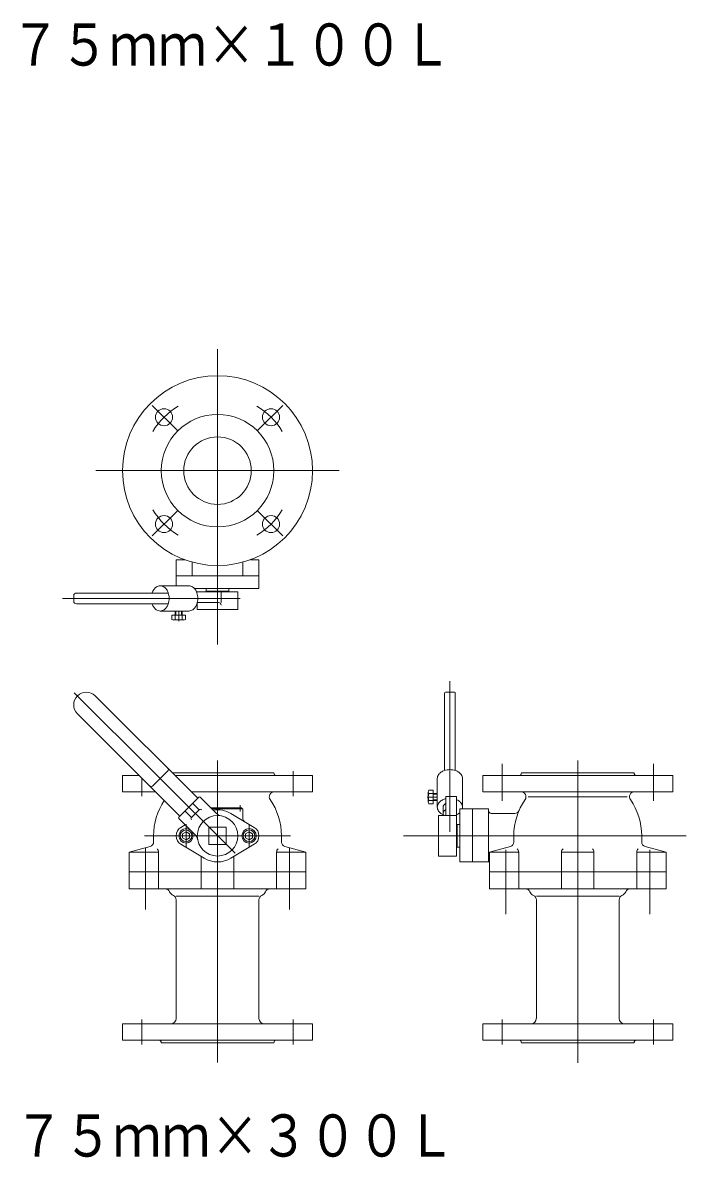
# Model space of a CAD drawing. Units: millimetres at full size, sheet at 1:20; details may follow other scales. Extents: x -5803 to 5817, y -3160 to 3160.
# Drawn here: x 2280 to 3017, y 639 to 1900 of the extents above; entities that cross this region are included whole.
import ezdxf
from ezdxf.enums import TextEntityAlignment as Align

# ---------------------------------------------------------------- set-up
doc = ezdxf.new("R2010")
doc.units = ezdxf.units.MM
doc.header["$LTSCALE"] = 20
doc.layers.add('0-7_TEMP01', color=3, linetype='Continuous', lineweight=18)
doc.layers.add('1-3_補修弁', color=7, linetype='Continuous', lineweight=9)
doc.styles.add('ＭＳ ゴシック', font='')
doc.styles.get('ＭＳ ゴシック').set_extended_font_data('MS Gothic')

msp = doc.modelspace()

# ---------------------------------------------------------------- linework, layer by layer
at = {"layer": '0-7_TEMP01'}
for p, q in [((2496.32, 1209.2), (2496.32, 1537.74)), ((2423.9, 1475), (2451.78, 1447.13)), ((2568.72, 1475), (2540.85, 1447.13)), ((2361.16, 1402.6), (2631.47, 1402.6)), ((2423.9, 1330.19), (2451.78, 1358.06)), ((2568.72, 1330.19), (2540.85, 1358.06)), ((2324.17, 1260.6), (2521.61, 1260.6)), ((2453.18, 1235.23), (2453.18, 1246.6)), ((2754.32, 1001.27), (2754.32, 1168.45)), ((2515.76, 977.26), (2337.22, 1155.81)), ((2496.32, 744.7), (2496.32, 1080.6)), ((2812.31, 1035.71), (2812.31, 1076.71)), ((2896.31, 1080.6), (2896.31, 744.21)), ((2980.32, 1076.71), (2980.32, 1035.71)), ((2412.31, 1060.91), (2412.31, 1040.71)), ((2580.32, 1068.71), (2580.32, 1040.71)), ((2728.95, 1039.85), (2740.32, 1039.85)), ((2461.32, 1009.71), (2461.32, 983.71)), ((2531.32, 983.71), (2531.32, 1009.71)), ((2577.31, 996.71), (2415.32, 996.71)), ((3016.82, 996.71), (2702.92, 996.71)), ((2416.32, 914.71), (2416.32, 983.71)), ((2576.32, 914.71), (2576.32, 983.71)), ((2816.32, 909.71), (2816.32, 981.01)), ((2976.32, 909.71), (2976.32, 981.01)), ((2412.31, 764.71), (2412.31, 792.71)), ((2580.32, 764.71), (2580.32, 792.71)), ((2812.31, 764.71), (2812.31, 792.71)), ((2980.32, 764.71), (2980.32, 792.71))]:
    msp.add_line(p, q, dxfattribs=at)
for start, end in [(121.226, 148.774), (31.226, 58.774), (211.226, 238.774), (301.226, 328.774)]:
    msp.add_arc((2496.32, 1402.6), 84, start, end, dxfattribs=at)
at = {"layer": '1-3_補修弁'}
for p, q in [((2459.86, 1303.6), (2450.32, 1303.6)), ((2450.32, 1303.6), (2450.32, 1274.6)), ((2468.32, 1300.88), (2468.32, 1285.6)), ((2524.32, 1300.88), (2524.32, 1285.6)), ((2542.31, 1303.6), (2532.78, 1303.6)), ((2542.31, 1271.6), (2542.31, 1303.6)), ((2464.49, 1274.6), (2432.68, 1274.6)), ((2542.31, 1285.6), (2450.32, 1285.6)), ((2336.65, 1263.6), (2336.65, 1257.6)), ((2339.65, 1266.6), (2441.62, 1266.6)), ((2470.62, 1271.6), (2542.31, 1271.6)), ((2472.86, 1268.09), (2518.82, 1268.09)), ((2483.82, 1268.6), (2508.82, 1268.6)), ((2500.38, 1268.09), (2500.38, 1256.1)), ((2508.82, 1268.6), (2508.32, 1268.09)), ((2508.82, 1268.6), (2508.82, 1271.6)), ((2518.82, 1268.09), (2518.82, 1248.1)), ((2339.65, 1254.59), (2441.62, 1254.59)), ((2473.82, 1248.1), (2473.82, 1255.88)), ((2497.38, 1256.1), (2473.87, 1256.1)), ((2432.68, 1246.6), (2464.49, 1246.6)), ((2445.68, 1242.09), (2460.69, 1242.09)), ((2445.68, 1237.19), (2445.68, 1242.09)), ((2447.56, 1236.6), (2458.8, 1236.6)), ((2449.18, 1246.6), (2449.18, 1242.09)), ((2449.43, 1237.17), (2449.43, 1242.09)), ((2450.18, 1242.09), (2450.18, 1246.6)), ((2456.18, 1242.09), (2456.18, 1246.6)), ((2456.93, 1237.17), (2456.93, 1242.09)), ((2457.18, 1242.09), (2457.18, 1246.6)), ((2460.69, 1242.09), (2460.69, 1237.19)), ((2518.82, 1248.1), (2473.82, 1248.1)), ((2474.39, 1038.43), (2360.55, 1152.28)), ((2748.32, 1155.38), (2748.32, 1069.29)), ((2759.32, 1156.38), (2749.32, 1156.38)), ((2760.32, 1155.38), (2760.32, 1069.29)), ((2454.6, 1018.63), (2340.75, 1132.47)), ((2390.82, 1063.71), (2409.52, 1063.71)), ((2390.82, 1063.71), (2390.82, 1045.71)), ((2441.16, 1068.84), (2424.19, 1051.87)), ((2558.82, 1066.71), (2446.12, 1066.71)), ((2449.12, 1063.71), (2601.81, 1063.71)), ((2601.81, 1063.71), (2601.81, 1045.71)), ((2740.32, 1028.53), (2740.32, 1060.35)), ((2768.32, 1028.53), (2768.32, 1060.35)), ((2790.82, 1063.71), (3001.81, 1063.71)), ((2790.82, 1045.71), (2790.82, 1063.71)), ((2833.81, 1066.71), (2958.81, 1066.71)), ((3001.81, 1063.71), (3001.81, 1045.71)), ((2730.91, 1047.35), (2735.82, 1047.35)), ((2735.82, 1047.35), (2735.82, 1032.34)), ((2390.82, 1045.71), (2427.51, 1045.71)), ((2453.36, 1017.39), (2475.63, 1039.67)), ((2467.11, 1045.71), (2601.81, 1045.71)), ((2477.05, 1039.67), (2495.1, 1021.61)), ((2730.32, 1045.47), (2730.32, 1034.22)), ((2730.89, 1043.6), (2735.82, 1043.6)), ((2730.89, 1036.1), (2735.82, 1036.1)), ((2740.32, 1043.85), (2735.82, 1043.85)), ((2735.82, 1042.85), (2740.32, 1042.85)), ((2735.82, 1036.84), (2740.32, 1036.84)), ((2735.82, 1035.84), (2740.32, 1035.84)), ((2761.82, 1040.38), (2749.81, 1040.38)), ((2749.81, 1019.21), (2749.81, 1040.38)), ((2761.82, 1040.38), (2761.82, 974.21)), ((3001.81, 1045.71), (2790.82, 1045.71)), ((2841.32, 1040.13), (2951.32, 1040.13)), ((2460.25, 1024.29), (2467.32, 1017.22)), ((2489, 1027.71), (2523.31, 1027.71)), ((2524.32, 1026.71), (2490, 1026.71)), ((2511.23, 1021.59), (2536.97, 1006.15)), ((2521.32, 1023.71), (2521.32, 1030.71)), ((2523.31, 1027.71), (2523.31, 1026.71)), ((2524.32, 1015.44), (2524.32, 1026.71)), ((2735.82, 1032.34), (2730.91, 1032.34)), ((2746.82, 1028.53), (2746.82, 1021.61)), ((2765.32, 1026.71), (2797.31, 1026.71)), ((2765.32, 1026.71), (2765.32, 967.71)), ((2779.32, 967.71), (2779.32, 1026.71)), ((2797.31, 967.71), (2797.31, 1026.71)), ((2800.32, 1021.71), (2826.49, 1021.71)), ((2453.36, 1015.98), (2471.42, 997.92)), ((2460.36, 1008.97), (2455.66, 1006.15)), ((2741.82, 1019.21), (2741.82, 974.21)), ((2761.82, 1019.21), (2741.82, 1019.21)), ((2762.31, 1009.21), (2762.31, 984.21)), ((2425.32, 989.78), (2425.32, 996.71)), ((2457.31, 994.41), (2457.31, 999.02)), ((2465.32, 999.02), (2465.32, 994.41)), ((2486.82, 987.21), (2486.82, 1006.21)), ((2486.82, 1006.21), (2505.82, 1006.21)), ((2505.82, 1006.21), (2505.82, 987.21)), ((2527.32, 994.41), (2527.32, 999.02)), ((2535.32, 999.02), (2535.32, 994.41)), ((2567.31, 989.78), (2567.31, 996.71)), ((2825.32, 989.78), (2825.32, 996.71)), ((2967.31, 989.78), (2967.31, 996.71)), ((2455.66, 987.28), (2481.4, 971.84)), ((2461.32, 992.09), (2457.31, 994.41)), ((2465.32, 994.41), (2461.32, 992.09)), ((2505.82, 987.21), (2486.82, 987.21)), ((2536.97, 987.28), (2511.23, 971.84)), ((2531.32, 992.09), (2527.32, 994.41)), ((2535.32, 994.41), (2531.32, 992.09)), ((2571.02, 984.96), (2594.31, 978.71)), ((2762.31, 984.21), (2761.82, 984.71)), ((2762.31, 984.21), (2765.32, 984.21)), ((2971.02, 984.96), (2994.31, 978.71)), ((2430.74, 978.71), (2398.31, 978.71)), ((2430.74, 978.71), (2430.74, 937.71)), ((2478.32, 937.71), (2478.32, 973.69)), ((2514.31, 937.71), (2514.31, 973.69)), ((2594.31, 978.71), (2561.88, 978.71)), ((2561.88, 978.71), (2561.88, 937.71)), ((2594.31, 978.71), (2594.31, 937.71)), ((2741.82, 974.21), (2761.82, 974.21)), ((2798.32, 978.71), (2798.32, 937.71)), ((2830.74, 978.71), (2830.74, 937.71)), ((2878.32, 978.71), (2914.31, 978.71)), ((2878.32, 937.71), (2878.32, 978.71)), ((2914.31, 937.71), (2914.31, 978.71)), ((2961.88, 978.71), (2994.31, 978.71)), ((2961.88, 978.71), (2961.88, 937.71)), ((2994.31, 937.71), (2994.31, 978.71)), ((2765.32, 967.71), (2798.32, 967.71)), ((2594.31, 956.71), (2398.31, 956.71)), ((2798.32, 956.71), (2994.31, 956.71)), ((2594.31, 937.71), (2398.31, 937.71)), ((2994.31, 937.71), (2798.32, 937.71)), ((2450.32, 929.71), (2542.31, 929.71)), ((2450.32, 793.71), (2450.32, 925.71)), ((2542.31, 793.71), (2542.31, 925.71)), ((2850.32, 929.71), (2942.31, 929.71)), ((2850.32, 793.71), (2850.32, 925.71)), ((2942.31, 793.71), (2942.31, 925.71)), ((2390.82, 787.71), (2601.81, 787.71)), ((2390.82, 769.71), (2390.82, 787.71)), ((2601.81, 787.71), (2601.81, 769.71)), ((2790.82, 787.71), (3001.81, 787.71)), ((2790.82, 769.71), (2790.82, 787.71)), ((3001.81, 787.71), (3001.81, 769.71)), ((2601.81, 769.71), (2390.82, 769.71)), ((3001.81, 769.71), (2790.82, 769.71)), ((2558.82, 766.71), (2433.82, 766.71)), ((2958.81, 766.71), (2833.81, 766.71))]:
    msp.add_line(p, q, dxfattribs=at)
for points in [[(2484.32, 1268.09), (2483.82, 1268.6), (2483.82, 1271.6)], [(2468.73, 1032.78), (2475.81, 1025.7), (2467.32, 1017.22)], [(2761.82, 1008.71), (2762.31, 1009.21), (2765.32, 1009.21)], [(2457.31, 999.02), (2461.32, 1001.33), (2465.32, 999.02)], [(2527.32, 999.02), (2531.32, 1001.33), (2535.32, 999.02)], [(2421.61, 984.96), (2398.31, 978.71), (2398.31, 937.71)], [(2821.61, 984.96), (2798.32, 978.71), (2830.74, 978.71)]]:
    msp.add_lwpolyline(points, dxfattribs=at)
for centre, radius in [((2496.32, 1402.6), 105.5), ((2436.91, 1461.99), 9.5), ((2496.32, 1402.6), 62.5), ((2555.71, 1461.99), 9.5), ((2496.32, 1402.6), 37.5), ((2436.91, 1343.2), 9.5), ((2555.71, 1343.2), 9.5), ((2496.32, 996.71), 22.5), ((2461.32, 996.71), 8), ((2461.32, 996.71), 6.5), ((2531.32, 996.71), 8), ((2531.32, 996.71), 6.5)]:
    msp.add_circle(centre, radius, dxfattribs=at)
for centre, radius, start, end in [((2432.76, 1266.95), 7.64, 90.69337, 126.22988), ((2432.58, 1266.95), 7.64, 53.77012, 89.30663), ((2464.4, 1266.95), 7.64, 53.77012, 89.30663), ((2339.65, 1263.6), 3, 90, 180), ((2424.54, 1266.46), 0.82, 151.32882, 170.65982), ((2437.92, 1261.96), 14.93, 145.13203, 160.85632), ((2434.63, 1264.28), 10.9, 125.84361, 145.25198), ((2430.72, 1264.28), 10.9, 34.74801, 54.15638), ((2427.42, 1261.96), 14.93, 19.1437, 34.86798), ((2423.67, 1260.66), 18.91, 359.81123, 19.14223), ((2462.54, 1264.28), 10.9, 34.74801, 54.15638), ((2459.24, 1261.96), 14.93, 19.1437, 34.86798), ((2455.49, 1260.66), 18.91, 359.81123, 19.14223), ((2339.65, 1257.6), 3, 180, 270), ((2433.17, 1257.7), 9.94, 198.21001, 199.80121), ((2437.92, 1259.23), 14.93, 199.14369, 214.86798), ((2434.63, 1256.91), 10.9, 214.74801, 234.15638), ((2430.72, 1256.91), 10.9, 305.84364, 325.252), ((2427.42, 1259.23), 14.93, 325.13201, 340.8563), ((2423.67, 1260.54), 18.91, 340.85777, 0.18877), ((2462.54, 1256.91), 10.9, 305.84364, 325.252), ((2459.24, 1259.23), 14.93, 325.13201, 340.8563), ((2455.49, 1260.54), 18.91, 340.85777, 0.18877), ((2497.38, 1253.1), 3, 0, 90), ((2432.76, 1254.24), 7.64, 233.77013, 269.30664), ((2432.58, 1254.24), 7.64, 270.69336, 306.22986), ((2447.56, 1239.88), 3.29, 234.992, 304.565), ((2453.18, 1249.01), 12.42, 252.412, 287.588), ((2458.8, 1239.88), 3.29, 235.435, 305.008), ((2464.4, 1254.24), 7.64, 270.69336, 306.22986), ((2350.65, 1142.38), 14, 45, 225), ((2749.32, 1155.38), 1, 90, 180), ((2759.32, 1155.38), 1, 0, 90), ((2439.74, 1070.25), 2, 315, 45), ((2561.82, 1066.71), 3, 180, 270), ((2747.96, 1060.26), 7.64, 143.77013, 179.30664), ((2750.62, 1058.39), 10.9, 124.74801, 144.15638), ((2752.95, 1055.11), 14.93, 109.14369, 124.86798), ((2754.25, 1051.35), 18.91, 89.81124, 109.14224), ((2754.38, 1051.35), 18.91, 70.85776, 90.18876), ((2755.68, 1055.11), 14.93, 55.13203, 70.85632), ((2758, 1058.39), 10.9, 35.84361, 55.25198), ((2760.66, 1060.26), 7.64, 0.69337, 36.22988), ((2830.82, 1066.71), 3, 270, 0), ((2961.82, 1066.71), 3, 180, 270), ((2422.78, 1053.28), 2, 225, 315), ((2733.61, 1045.47), 3.29, 144.992, 214.565), ((2496.32, 996.71), 71, 146.372, 180), ((2476.34, 1038.96), 1, 45, 135), ((2559.39, 1040.13), 5.58, 90, 214.542), ((2496.32, 996.71), 71, 0, 34.542), ((2742.74, 1039.85), 12.42, 162.412, 197.588), ((2733.61, 1034.22), 3.29, 145.435, 215.008), ((2750.62, 1026.58), 10.9, 124.74801, 144.15638), ((2752.95, 1023.28), 14.93, 109.14369, 124.86798), ((2751.73, 1028.16), 9.94, 101.14176, 111.74811), ((2758.09, 1027.53), 10.08, 52.6097, 68.33399), ((2758, 1026.58), 10.9, 35.84361, 55.25198), ((2896.31, 996.71), 71, 145.458, 180), ((2833.24, 1040.13), 5.58, 325.458, 90), ((2959.39, 1040.13), 5.58, 90, 214.542), ((2896.31, 996.71), 71, 0, 34.542), ((2477.22, 1024.29), 2, 45, 135), ((2496.32, 996.71), 29, 59.05, 99.719), ((2502.18, 1028.68), 10, 225, 259.606), ((2747.96, 1028.44), 7.64, 143.77013, 179.30664), ((2747.96, 1028.62), 7.64, 180.69336, 216.22986), ((2750.62, 1030.49), 10.9, 215.84364, 235.252), ((2751.25, 1030.71), 11.45, 233.33203, 249.05632), ((2750.91, 1028.48), 4.09, 143.77013, 179.30664), ((2750.91, 1021.56), 4.09, 143.77014, 179.30665), ((2750.91, 1021.66), 4.09, 180.69336, 216.22987), ((2752.34, 1027.49), 5.84, 124.74801, 144.15638), ((2752.34, 1020.57), 5.84, 124.74799, 144.15636), ((2752.25, 1027.9), 5.45, 116.55794, 126.4811), ((2752.25, 1020.98), 5.45, 116.55799, 126.48115), ((2756.01, 1033.22), 14.29, 293.98821, 305.06814), ((2762.2, 1025.19), 4.17, 298.82431, 318.23267), ((2760.66, 1028.44), 7.64, 0.69337, 36.22988), ((2761.21, 1028.54), 7.11, 345.10914, 359.9527), ((2800.32, 1024.71), 3, 180, 270), ((2826.49, 1026.71), 5, 270, 336.75), ((2454.07, 1016.69), 1, 135, 225), ((2468.73, 1015.81), 2, 135, 225), ((2527.32, 1015.44), 3, 180, 239.05), ((2747.69, 1019.28), 0.095, 205.74959, 225.15795), ((2461.32, 996.71), 11, 120.95, 239.05), ((2464.35, 990.85), 10, 10.394, 45), ((2531.32, 996.71), 11, 300.95, 59.05), ((2420.32, 989.78), 5, 285, 0), ((2572.31, 989.78), 5, 180, 255), ((2820.32, 989.78), 5, 285, 0), ((2972.31, 989.78), 5, 180, 255), ((2425.74, 978.71), 5, 0, 47.288), ((2496.32, 996.71), 29, 239.05, 300.95), ((2566.88, 978.71), 5, 132.712, 180), ((2825.74, 978.71), 5, 0, 47.288), ((2883.32, 978.71), 5, 132.712, 180), ((2909.31, 978.71), 5, 0, 47.288), ((2966.88, 978.71), 5, 132.712, 180), ((2438.32, 932.71), 5, 22.62, 90), ((2450.32, 937.71), 8, 202.62, 247.38), ((2542.31, 937.71), 8, 292.62, 337.38), ((2554.32, 932.71), 5, 90, 157.38), ((2838.32, 932.71), 5, 22.62, 90), ((2850.32, 937.71), 8, 202.62, 247.38), ((2942.31, 937.71), 8, 292.62, 337.38), ((2954.32, 932.71), 5, 90, 157.38), ((2445.32, 925.71), 5, 0, 67.38), ((2547.32, 925.71), 5, 112.62, 180), ((2845.32, 925.71), 5, 0, 67.38), ((2947.31, 925.71), 5, 112.62, 180), ((2444.32, 793.71), 6, 270, 0), ((2548.31, 793.71), 6, 180, 270), ((2844.31, 793.71), 6, 270, 0), ((2948.32, 793.71), 6, 180, 270), ((2430.82, 766.71), 3, 0, 90), ((2561.82, 766.71), 3, 90, 180), ((2830.82, 766.71), 3, 0, 90), ((2961.82, 766.71), 3, 90, 180)]:
    msp.add_arc(centre, radius, start, end, dxfattribs=at)

# ---------------------------------------------------------------- texts
at = {"layer": '1-3_補修弁', "style": 'ＭＳ ゴシック', "width": 0.85}
for s, p in [('７５ｍｍ×１００Ｌ', (2266.88, 1838.68)), ('７５ｍｍ×３００Ｌ', (2270.82, 626.08))]:
    msp.add_text(s, height=46.92, dxfattribs=at).set_placement(p, align=Align.BOTTOM_LEFT)

doc.saveas('drawing.dxf')
